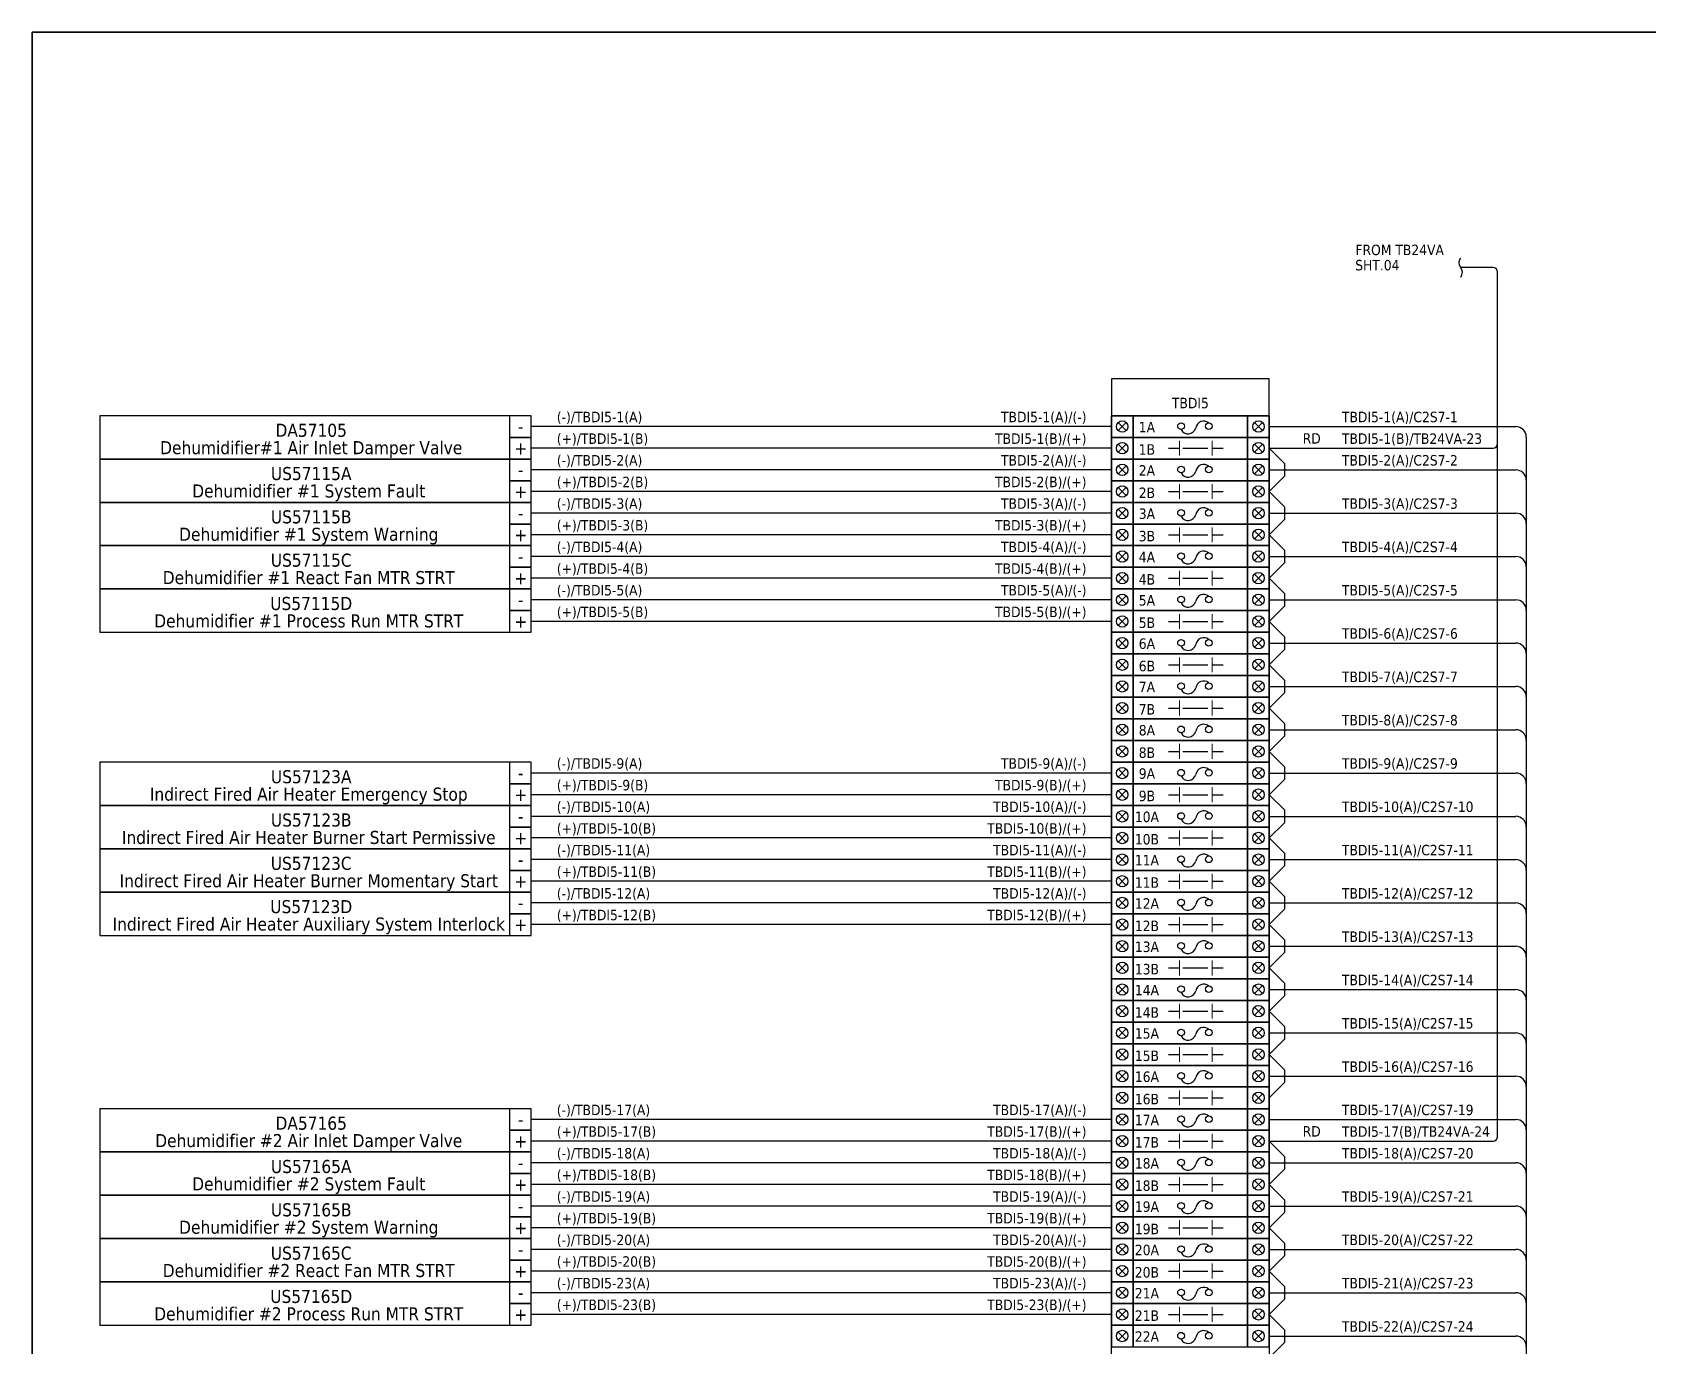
# Model space of a CAD drawing. Header units: millimetres. Extents: x 0 to 1792788, y -13 to 262234.
# Drawn here: x 1130709 to 1177845, y 122604 to 160934 of the extents above; entities that cross this region are included whole.
import ezdxf
from ezdxf.enums import TextEntityAlignment as Align

# ---------------------------------------------------------------- set-up
doc = ezdxf.new("R2010")
doc.units = ezdxf.units.MM
doc.layers.add('HELPPOINT', color=7, linetype='Continuous', lineweight=25)
doc.layers.add('power', color=7, linetype='Continuous', lineweight=25)
doc.styles.add('Tahoma', font='')
doc.styles.get('Tahoma').set_extended_font_data('Tahoma')

# ---------------------------------------------------------------- blocks, each defined once
blk = doc.blocks.new('TPA')
at = {"layer": 'HELPPOINT', "color": 4, "lineweight": 35, "ltscale": 25.4}
for p, q in [((14292753, 12749437), (14292753, 12827491)), ((14292753, 12827491), (14405128, 12827491)), ((14292753, 12749437), (14292753, 12827491)), ((14292753, 12827491), (14405128, 12827491))]:
    blk.add_line(p, q, dxfattribs=at)

msp = doc.modelspace()

# ---------------------------------------------------------------- linework, layer by layer
at = {"color": 1, "ltscale": 25.4}
for p, q in [((1173310, 154079), (1172364, 154079)), ((1173437, 128725), (1173437, 153952)), ((1162610, 149555), (1162375, 149320)), ((1162375, 149555), (1162610, 149320)), ((1166349, 149555), (1166584, 149320)), ((1166584, 149555), (1166349, 149320)), ((1166783, 148806), (1167229, 148359)), ((1166783, 148806), (1173310, 148806)), ((1162610, 148292), (1162375, 148057)), ((1162375, 148292), (1162610, 148057)), ((1166349, 148292), (1166584, 148057)), ((1166584, 148292), (1166349, 148057)), ((1167229, 148359), (1167229, 147989)), ((1166783, 147543), (1167229, 147989)), ((1166783, 147543), (1167229, 147096)), ((1167229, 147096), (1167229, 146726)), ((1162610, 147029), (1162375, 146794)), ((1162375, 147029), (1162610, 146794)), ((1166349, 147029), (1166584, 146794)), ((1166584, 147029), (1166349, 146794)), ((1166783, 146280), (1167229, 146726)), ((1166783, 146280), (1167229, 145833)), ((1162610, 145766), (1162375, 145531)), ((1162375, 145766), (1162610, 145531)), ((1166349, 145766), (1166584, 145531)), ((1166584, 145766), (1166349, 145531)), ((1167229, 145833), (1167229, 145463)), ((1166783, 145017), (1167229, 145463)), ((1166783, 145017), (1167229, 144570)), ((1162610, 144503), (1162375, 144268)), ((1162375, 144503), (1162610, 144268)), ((1166349, 144503), (1166584, 144268)), ((1166584, 144503), (1166349, 144268)), ((1167229, 144570), (1167229, 144200)), ((1166783, 143754), (1167229, 144200)), ((1166783, 143754), (1167229, 143307)), ((1167229, 143307), (1167229, 142937)), ((1162610, 143240), (1162375, 143005)), ((1162375, 143240), (1162610, 143005)), ((1166349, 143240), (1166584, 143005)), ((1166584, 143240), (1166349, 143005)), ((1166783, 142491), (1167229, 142937)), ((1166783, 142491), (1167229, 142044)), ((1162610, 141977), (1162375, 141742)), ((1162375, 141977), (1162610, 141742)), ((1166349, 141977), (1166584, 141742)), ((1166584, 141977), (1166349, 141742)), ((1167229, 142044), (1167229, 141674)), ((1166783, 141228), (1167229, 141674)), ((1166783, 141228), (1167229, 140781)), ((1162610, 140714), (1162375, 140479)), ((1162375, 140714), (1162610, 140479)), ((1166349, 140714), (1166584, 140479)), ((1166584, 140714), (1166349, 140479)), ((1167229, 140781), (1167229, 140411)), ((1166783, 139965), (1167229, 140411)), ((1166783, 139965), (1167229, 139518)), ((1162610, 139451), (1162375, 139216)), ((1162375, 139451), (1162610, 139216)), ((1166349, 139451), (1166584, 139216)), ((1166584, 139451), (1166349, 139216)), ((1166783, 138702), (1167229, 139148)), ((1167229, 139518), (1167229, 139148)), ((1166783, 138702), (1167229, 138255)), ((1162610, 138188), (1162375, 137953)), ((1162375, 138188), (1162610, 137953)), ((1166349, 138188), (1166584, 137953)), ((1166584, 138188), (1166349, 137953)), ((1167229, 138255), (1167229, 137885)), ((1166783, 137439), (1167229, 137885)), ((1166783, 137439), (1167229, 136992)), ((1162610, 136925), (1162375, 136690)), ((1162375, 136925), (1162610, 136690)), ((1166349, 136925), (1166584, 136690)), ((1166584, 136925), (1166349, 136690)), ((1167229, 136992), (1167229, 136622)), ((1166783, 136176), (1167229, 136622)), ((1166783, 136176), (1167229, 135729)), ((1162610, 135662), (1162375, 135427)), ((1162375, 135662), (1162610, 135427)), ((1166349, 135662), (1166584, 135427)), ((1166584, 135662), (1166349, 135427)), ((1166783, 134913), (1167229, 135359)), ((1167229, 135729), (1167229, 135359)), ((1166783, 134913), (1167229, 134466)), ((1162610, 134399), (1162375, 134164)), ((1162375, 134399), (1162610, 134164)), ((1166349, 134399), (1166584, 134164)), ((1166584, 134399), (1166349, 134164)), ((1167229, 134466), (1167229, 134096)), ((1166783, 133650), (1167229, 134096)), ((1166783, 133650), (1167229, 133203)), ((1162610, 133136), (1162375, 132901)), ((1162375, 133136), (1162610, 132901)), ((1166349, 133136), (1166584, 132901)), ((1166584, 133136), (1166349, 132901)), ((1167229, 133203), (1167229, 132833)), ((1166783, 132387), (1167229, 132833)), ((1166783, 132387), (1167229, 131940)), ((1162610, 131873), (1162375, 131638)), ((1162375, 131873), (1162610, 131638)), ((1166349, 131873), (1166584, 131638)), ((1166584, 131873), (1166349, 131638)), ((1166783, 131124), (1167229, 131570)), ((1167229, 131940), (1167229, 131570)), ((1166783, 131124), (1167229, 130677)), ((1162610, 130610), (1162375, 130375)), ((1162375, 130610), (1162610, 130375)), ((1166349, 130610), (1166584, 130375)), ((1166584, 130610), (1166349, 130375)), ((1167229, 130677), (1167229, 130307)), ((1166783, 129861), (1167229, 130307)), ((1162610, 129347), (1162375, 129112)), ((1162375, 129347), (1162610, 129112)), ((1166349, 129347), (1166584, 129112)), ((1166584, 129347), (1166349, 129112)), ((1166783, 128598), (1167229, 128151)), ((1166783, 128598), (1173310, 128598)), ((1162610, 128084), (1162375, 127849)), ((1162375, 128084), (1162610, 127849)), ((1166349, 128084), (1166584, 127849)), ((1166584, 128084), (1166349, 127849)), ((1166783, 127335), (1167229, 127782)), ((1167229, 128151), (1167229, 127782)), ((1166783, 127335), (1167229, 126888)), ((1162610, 126821), (1162375, 126586)), ((1162375, 126821), (1162610, 126586)), ((1166349, 126821), (1166584, 126586)), ((1166584, 126821), (1166349, 126586)), ((1167229, 126888), (1167229, 126519)), ((1166783, 126072), (1167229, 126519)), ((1166783, 126072), (1167229, 125625)), ((1162610, 125558), (1162375, 125323)), ((1162375, 125558), (1162610, 125323)), ((1166349, 125558), (1166584, 125323)), ((1166584, 125558), (1166349, 125323)), ((1167229, 125625), (1167229, 125256)), ((1166783, 124809), (1167229, 125256)), ((1166783, 124809), (1167229, 124363)), ((1162610, 124295), (1162375, 124060)), ((1162375, 124295), (1162610, 124060)), ((1166349, 124295), (1166584, 124060)), ((1166584, 124295), (1166349, 124060)), ((1166783, 123546), (1167229, 123993)), ((1167229, 124363), (1167229, 123993)), ((1166783, 123546), (1167229, 123100)), ((1162610, 123032), (1162375, 122797)), ((1162375, 123032), (1162610, 122797)), ((1166349, 123032), (1166584, 122797)), ((1166584, 123032), (1166349, 122797)), ((1167229, 123100), (1167229, 122730)), ((1166783, 122283), (1167229, 122730))]:
    msp.add_line(p, q, dxfattribs=at)
at = {"color": 4, "ltscale": 25.4}
for p, q in [((1162177, 149437), (1145260, 149437)), ((1166783, 149437), (1173971, 149437)), ((1174276, 149132), (1174276, 107008)), ((1162177, 148174), (1145260, 148174)), ((1166783, 148174), (1173971, 148174)), ((1162177, 146911), (1145260, 146911)), ((1166783, 146911), (1173971, 146911)), ((1162177, 145648), (1145260, 145648)), ((1166783, 145648), (1173971, 145648)), ((1162177, 144385), (1145260, 144385)), ((1166783, 144385), (1173971, 144385)), ((1166783, 143122), (1173971, 143122)), ((1166783, 141859), (1173971, 141859)), ((1166783, 140596), (1173971, 140596)), ((1162177, 139333), (1145260, 139333)), ((1166783, 139333), (1173971, 139333)), ((1162177, 138070), (1145260, 138070)), ((1166783, 138070), (1173971, 138070)), ((1162177, 136807), (1145260, 136807)), ((1166783, 136807), (1173971, 136807)), ((1162177, 135544), (1145260, 135544)), ((1166783, 135544), (1173971, 135544)), ((1166783, 134281), (1173971, 134281)), ((1166783, 133018), (1173971, 133018)), ((1166783, 131755), (1173971, 131755)), ((1166783, 130492), (1173971, 130492)), ((1162177, 129229), (1145260, 129229)), ((1166783, 129229), (1173971, 129229)), ((1162177, 127966), (1145260, 127966)), ((1166783, 127966), (1173971, 127966)), ((1162177, 126704), (1145260, 126704)), ((1166783, 126704), (1173971, 126704)), ((1162177, 125441), (1145260, 125441)), ((1166783, 125441), (1173971, 125441)), ((1162177, 124178), (1145260, 124178)), ((1166783, 124178), (1173971, 124178)), ((1166783, 122915), (1173971, 122915))]:
    msp.add_line(p, q, dxfattribs=at)
at = {"color": 7, "lineweight": 9, "ltscale": 25.4}
for p, q in [((1164162, 148589), (1164162, 149022)), ((1165116, 148589), (1165116, 149022)), ((1164162, 147326), (1164162, 147759)), ((1165116, 147326), (1165116, 147759)), ((1164162, 146063), (1164162, 146496)), ((1165116, 146063), (1165116, 146496)), ((1164162, 144800), (1164162, 145233)), ((1165116, 144800), (1165116, 145233)), ((1164162, 143537), (1164162, 143970)), ((1165116, 143537), (1165116, 143970)), ((1164162, 142274), (1164162, 142707)), ((1165116, 142274), (1165116, 142707)), ((1164162, 141011), (1164162, 141444)), ((1165116, 141011), (1165116, 141444)), ((1164162, 139748), (1164162, 140181)), ((1165116, 139748), (1165116, 140181)), ((1164162, 138485), (1164162, 138919)), ((1165116, 138485), (1165116, 138919)), ((1164162, 137222), (1164162, 137656)), ((1165116, 137222), (1165116, 137656)), ((1164162, 135959), (1164162, 136393)), ((1165116, 135959), (1165116, 136393)), ((1164162, 134696), (1164162, 135130)), ((1165116, 134696), (1165116, 135130)), ((1164162, 133433), (1164162, 133867)), ((1165116, 133433), (1165116, 133867)), ((1164162, 132170), (1164162, 132604)), ((1165116, 132170), (1165116, 132604)), ((1164162, 130907), (1164162, 131341)), ((1165116, 130907), (1165116, 131341)), ((1164162, 129644), (1164162, 130078)), ((1165116, 129644), (1165116, 130078)), ((1164162, 128381), (1164162, 128815)), ((1165116, 128381), (1165116, 128815)), ((1164162, 127118), (1164162, 127552)), ((1165116, 127118), (1165116, 127552)), ((1164162, 125855), (1164162, 126289)), ((1165116, 125855), (1165116, 126289)), ((1164162, 124592), (1164162, 125026)), ((1165116, 124592), (1165116, 125026)), ((1164162, 123329), (1164162, 123763)), ((1165116, 123329), (1165116, 123763))]:
    msp.add_line(p, q, dxfattribs=at)
at = {"color": 7, "ltscale": 25.4}
for p, q in [((1162177, 148806), (1145260, 148806)), ((1162610, 148923), (1162375, 148688)), ((1162375, 148923), (1162610, 148688)), ((1163844, 148806), (1164162, 148806)), ((1164262, 148806), (1164988, 148806)), ((1165116, 148806), (1165434, 148806)), ((1166349, 148923), (1166584, 148688)), ((1166584, 148923), (1166349, 148688)), ((1162177, 147543), (1145260, 147543)), ((1162610, 147660), (1162375, 147425)), ((1162375, 147660), (1162610, 147425)), ((1163844, 147543), (1164162, 147543)), ((1164262, 147543), (1164988, 147543)), ((1165116, 147543), (1165434, 147543)), ((1166349, 147660), (1166584, 147425)), ((1166584, 147660), (1166349, 147425)), ((1162177, 146280), (1145260, 146280)), ((1162610, 146397), (1162375, 146162)), ((1162375, 146397), (1162610, 146162)), ((1163844, 146280), (1164162, 146280)), ((1164262, 146280), (1164988, 146280)), ((1165116, 146280), (1165434, 146280)), ((1166349, 146397), (1166584, 146162)), ((1166584, 146397), (1166349, 146162)), ((1162177, 145017), (1145260, 145017)), ((1162610, 145134), (1162375, 144899)), ((1162375, 145134), (1162610, 144899)), ((1163844, 145017), (1164162, 145017)), ((1164262, 145017), (1164988, 145017)), ((1165116, 145017), (1165434, 145017)), ((1166349, 145134), (1166584, 144899)), ((1166584, 145134), (1166349, 144899)), ((1162610, 143871), (1162375, 143636)), ((1162375, 143871), (1162610, 143636)), ((1166349, 143871), (1166584, 143636)), ((1166584, 143871), (1166349, 143636)), ((1162177, 143754), (1145260, 143754)), ((1163844, 143754), (1164162, 143754)), ((1164262, 143754), (1164988, 143754)), ((1165116, 143754), (1165434, 143754)), ((1162610, 142608), (1162375, 142373)), ((1162375, 142608), (1162610, 142373)), ((1163844, 142491), (1164162, 142491)), ((1164262, 142491), (1164988, 142491)), ((1165116, 142491), (1165434, 142491)), ((1166349, 142608), (1166584, 142373)), ((1166584, 142608), (1166349, 142373)), ((1162610, 141345), (1162375, 141110)), ((1162375, 141345), (1162610, 141110)), ((1163844, 141228), (1164162, 141228)), ((1164262, 141228), (1164988, 141228)), ((1165116, 141228), (1165434, 141228)), ((1166349, 141345), (1166584, 141110)), ((1166584, 141345), (1166349, 141110)), ((1162610, 140082), (1162375, 139847)), ((1162375, 140082), (1162610, 139847)), ((1166349, 140082), (1166584, 139847)), ((1166584, 140082), (1166349, 139847)), ((1163844, 139965), (1164162, 139965)), ((1164262, 139965), (1164988, 139965)), ((1165116, 139965), (1165434, 139965)), ((1162177, 138702), (1145260, 138702)), ((1162610, 138819), (1162375, 138584)), ((1162375, 138819), (1162610, 138584)), ((1163844, 138702), (1164162, 138702)), ((1164262, 138702), (1164988, 138702)), ((1165116, 138702), (1165434, 138702)), ((1166349, 138819), (1166584, 138584)), ((1166584, 138819), (1166349, 138584)), ((1162177, 137439), (1145260, 137439)), ((1162610, 137556), (1162375, 137321)), ((1162375, 137556), (1162610, 137321)), ((1163844, 137439), (1164162, 137439)), ((1164262, 137439), (1164988, 137439)), ((1165116, 137439), (1165434, 137439)), ((1166349, 137556), (1166584, 137321)), ((1166584, 137556), (1166349, 137321)), ((1162610, 136293), (1162375, 136058)), ((1162375, 136293), (1162610, 136058)), ((1166349, 136293), (1166584, 136058)), ((1166584, 136293), (1166349, 136058)), ((1162177, 136176), (1145260, 136176)), ((1163844, 136176), (1164162, 136176)), ((1164262, 136176), (1164988, 136176)), ((1165116, 136176), (1165434, 136176)), ((1162177, 134913), (1145260, 134913)), ((1162610, 135030), (1162375, 134795)), ((1162375, 135030), (1162610, 134795)), ((1163844, 134913), (1164162, 134913)), ((1164262, 134913), (1164988, 134913)), ((1165116, 134913), (1165434, 134913)), ((1166349, 135030), (1166584, 134795)), ((1166584, 135030), (1166349, 134795)), ((1162610, 133767), (1162375, 133532)), ((1162375, 133767), (1162610, 133532)), ((1163844, 133650), (1164162, 133650)), ((1164262, 133650), (1164988, 133650)), ((1165116, 133650), (1165434, 133650)), ((1166349, 133767), (1166584, 133532)), ((1166584, 133767), (1166349, 133532)), ((1162610, 132504), (1162375, 132269)), ((1162375, 132504), (1162610, 132269)), ((1166349, 132504), (1166584, 132269)), ((1166584, 132504), (1166349, 132269)), ((1163844, 132387), (1164162, 132387)), ((1164262, 132387), (1164988, 132387)), ((1165116, 132387), (1165434, 132387)), ((1162610, 131241), (1162375, 131006)), ((1162375, 131241), (1162610, 131006)), ((1163844, 131124), (1164162, 131124)), ((1164262, 131124), (1164988, 131124)), ((1165116, 131124), (1165434, 131124)), ((1166349, 131241), (1166584, 131006)), ((1166584, 131241), (1166349, 131006)), ((1162610, 129978), (1162375, 129743)), ((1162375, 129978), (1162610, 129743)), ((1163844, 129861), (1164162, 129861)), ((1164262, 129861), (1164988, 129861)), ((1165116, 129861), (1165434, 129861)), ((1166349, 129978), (1166584, 129743)), ((1166584, 129978), (1166349, 129743)), ((1162610, 128715), (1162375, 128480)), ((1162375, 128715), (1162610, 128480)), ((1166349, 128715), (1166584, 128480)), ((1166584, 128715), (1166349, 128480)), ((1162177, 128598), (1145260, 128598)), ((1163844, 128598), (1164162, 128598)), ((1164262, 128598), (1164988, 128598)), ((1165116, 128598), (1165434, 128598)), ((1162177, 127335), (1145260, 127335)), ((1162610, 127452), (1162375, 127218)), ((1162375, 127452), (1162610, 127218)), ((1163844, 127335), (1164162, 127335)), ((1164262, 127335), (1164988, 127335)), ((1165116, 127335), (1165434, 127335)), ((1166349, 127452), (1166584, 127218)), ((1166584, 127452), (1166349, 127218)), ((1162177, 126072), (1145260, 126072)), ((1162610, 126190), (1162375, 125955)), ((1162375, 126190), (1162610, 125955)), ((1163844, 126072), (1164162, 126072)), ((1164262, 126072), (1164988, 126072)), ((1165116, 126072), (1165434, 126072)), ((1166349, 126190), (1166584, 125955)), ((1166584, 126190), (1166349, 125955)), ((1162610, 124927), (1162375, 124692)), ((1162375, 124927), (1162610, 124692)), ((1166349, 124927), (1166584, 124692)), ((1166584, 124927), (1166349, 124692)), ((1162177, 124809), (1145260, 124809)), ((1163844, 124809), (1164162, 124809)), ((1164262, 124809), (1164988, 124809)), ((1165116, 124809), (1165434, 124809)), ((1162177, 123546), (1145260, 123546)), ((1162610, 123664), (1162375, 123429)), ((1162375, 123664), (1162610, 123429)), ((1163844, 123546), (1164162, 123546)), ((1164262, 123546), (1164988, 123546)), ((1165116, 123546), (1165434, 123546)), ((1166349, 123664), (1166584, 123429)), ((1166584, 123664), (1166349, 123429))]:
    msp.add_line(p, q, dxfattribs=at)
at = {"color": 1, "ltscale": 25.4}
msp.add_lwpolyline([(1172364, 153797, 0.351), (1172364, 154079, -0.351), (1172364, 154360, 2.081666)], format="xyb", dxfattribs=at)
at = {"color": 4, "ltscale": 25.4}
msp.add_lwpolyline([(1162177, 149753), (1166783, 149753), (1166783, 150832), (1162177, 150832)], close=True, dxfattribs=at)
at = {"color": 2, "ltscale": 25.4}
for points in [[(1132679, 148490), (1145260, 148490), (1145260, 149753), (1132679, 149753)], [(1132679, 147227), (1145260, 147227), (1145260, 148490), (1132679, 148490)], [(1132679, 145964), (1145260, 145964), (1145260, 147227), (1132679, 147227)], [(1132679, 144701), (1145260, 144701), (1145260, 145964), (1132679, 145964)], [(1132679, 143438), (1145260, 143438), (1145260, 144701), (1132679, 144701)], [(1132679, 138386), (1145260, 138386), (1145260, 139649), (1132679, 139649)], [(1132679, 137123), (1145260, 137123), (1145260, 138386), (1132679, 138386)], [(1132679, 135860), (1145260, 135860), (1145260, 137123), (1132679, 137123)], [(1132679, 134597), (1145260, 134597), (1145260, 135860), (1132679, 135860)], [(1132679, 128282), (1145260, 128282), (1145260, 129545), (1132679, 129545)], [(1132679, 127019), (1145260, 127019), (1145260, 128282), (1132679, 128282)], [(1132679, 125756), (1145260, 125756), (1145260, 127019), (1132679, 127019)], [(1132679, 124493), (1145260, 124493), (1145260, 125756), (1132679, 125756)], [(1132679, 123230), (1145260, 123230), (1145260, 124493), (1132679, 124493)]]:
    msp.add_lwpolyline(points, close=True, dxfattribs=at)
at = {"color": 7, "ltscale": 25.4}
for points in [[(1144628, 149121), (1145260, 149121), (1145260, 149753), (1144628, 149753)], [(1144628, 148490), (1145260, 148490), (1145260, 149121), (1144628, 149121)], [(1162177, 148490), (1162808, 148490), (1162808, 149121), (1162177, 149121)], [(1162808, 148490), (1166151, 148490), (1166151, 149121), (1162808, 149121)], [(1166151, 148490), (1166783, 148490), (1166783, 149121), (1166151, 149121)], [(1144628, 147858), (1145260, 147858), (1145260, 148490), (1144628, 148490)], [(1144628, 147227), (1145260, 147227), (1145260, 147858), (1144628, 147858)], [(1162177, 147227), (1162808, 147227), (1162808, 147858), (1162177, 147858)], [(1162808, 147227), (1166151, 147227), (1166151, 147858), (1162808, 147858)], [(1166151, 147227), (1166783, 147227), (1166783, 147858), (1166151, 147858)], [(1144628, 146595), (1145260, 146595), (1145260, 147227), (1144628, 147227)], [(1144628, 145964), (1145260, 145964), (1145260, 146595), (1144628, 146595)], [(1162177, 145964), (1162808, 145964), (1162808, 146595), (1162177, 146595)], [(1162808, 145964), (1166151, 145964), (1166151, 146595), (1162808, 146595)], [(1166151, 145964), (1166783, 145964), (1166783, 146595), (1166151, 146595)], [(1144628, 145332), (1145260, 145332), (1145260, 145964), (1144628, 145964)], [(1144628, 144701), (1145260, 144701), (1145260, 145332), (1144628, 145332)], [(1162177, 144701), (1162808, 144701), (1162808, 145332), (1162177, 145332)], [(1162808, 144701), (1166151, 144701), (1166151, 145332), (1162808, 145332)], [(1166151, 144701), (1166783, 144701), (1166783, 145332), (1166151, 145332)], [(1144628, 144069), (1145260, 144069), (1145260, 144701), (1144628, 144701)], [(1144628, 143438), (1145260, 143438), (1145260, 144069), (1144628, 144069)], [(1162177, 143438), (1162808, 143438), (1162808, 144069), (1162177, 144069)], [(1162808, 143438), (1166151, 143438), (1166151, 144069), (1162808, 144069)], [(1166151, 143438), (1166783, 143438), (1166783, 144069), (1166151, 144069)], [(1162177, 142175), (1162808, 142175), (1162808, 142806), (1162177, 142806)], [(1162808, 142175), (1166151, 142175), (1166151, 142806), (1162808, 142806)], [(1166151, 142175), (1166783, 142175), (1166783, 142806), (1166151, 142806)], [(1162177, 140912), (1162808, 140912), (1162808, 141543), (1162177, 141543)], [(1162808, 140912), (1166151, 140912), (1166151, 141543), (1162808, 141543)], [(1166151, 140912), (1166783, 140912), (1166783, 141543), (1166151, 141543)], [(1162177, 139649), (1162808, 139649), (1162808, 140281), (1162177, 140281)], [(1162808, 139649), (1166151, 139649), (1166151, 140281), (1162808, 140281)], [(1166151, 139649), (1166783, 139649), (1166783, 140281), (1166151, 140281)], [(1144628, 139018), (1145260, 139018), (1145260, 139649), (1144628, 139649)], [(1144628, 138386), (1145260, 138386), (1145260, 139018), (1144628, 139018)], [(1162177, 138386), (1162808, 138386), (1162808, 139018), (1162177, 139018)], [(1162808, 138386), (1166151, 138386), (1166151, 139018), (1162808, 139018)], [(1166151, 138386), (1166783, 138386), (1166783, 139018), (1166151, 139018)], [(1144628, 137755), (1145260, 137755), (1145260, 138386), (1144628, 138386)], [(1144628, 137123), (1145260, 137123), (1145260, 137755), (1144628, 137755)], [(1162177, 137123), (1162808, 137123), (1162808, 137755), (1162177, 137755)], [(1162808, 137123), (1166151, 137123), (1166151, 137755), (1162808, 137755)], [(1166151, 137123), (1166783, 137123), (1166783, 137755), (1166151, 137755)], [(1144628, 136492), (1145260, 136492), (1145260, 137123), (1144628, 137123)], [(1144628, 135860), (1145260, 135860), (1145260, 136492), (1144628, 136492)], [(1162177, 135860), (1162808, 135860), (1162808, 136492), (1162177, 136492)], [(1162808, 135860), (1166151, 135860), (1166151, 136492), (1162808, 136492)], [(1166151, 135860), (1166783, 135860), (1166783, 136492), (1166151, 136492)], [(1144628, 135229), (1145260, 135229), (1145260, 135860), (1144628, 135860)], [(1144628, 134597), (1145260, 134597), (1145260, 135229), (1144628, 135229)], [(1162177, 134597), (1162808, 134597), (1162808, 135229), (1162177, 135229)], [(1162808, 134597), (1166151, 134597), (1166151, 135229), (1162808, 135229)], [(1166151, 134597), (1166783, 134597), (1166783, 135229), (1166151, 135229)], [(1162177, 133334), (1162808, 133334), (1162808, 133966), (1162177, 133966)], [(1162808, 133334), (1166151, 133334), (1166151, 133966), (1162808, 133966)], [(1166151, 133334), (1166783, 133334), (1166783, 133966), (1166151, 133966)], [(1162177, 132071), (1162808, 132071), (1162808, 132703), (1162177, 132703)], [(1162808, 132071), (1166151, 132071), (1166151, 132703), (1162808, 132703)], [(1166151, 132071), (1166783, 132071), (1166783, 132703), (1166151, 132703)], [(1162177, 130808), (1162808, 130808), (1162808, 131440), (1162177, 131440)], [(1162808, 130808), (1166151, 130808), (1166151, 131440), (1162808, 131440)], [(1166151, 130808), (1166783, 130808), (1166783, 131440), (1166151, 131440)], [(1162177, 129545), (1162808, 129545), (1162808, 130177), (1162177, 130177)], [(1162808, 129545), (1166151, 129545), (1166151, 130177), (1162808, 130177)], [(1166151, 129545), (1166783, 129545), (1166783, 130177), (1166151, 130177)], [(1144628, 128914), (1145260, 128914), (1145260, 129545), (1144628, 129545)], [(1144628, 128282), (1145260, 128282), (1145260, 128914), (1144628, 128914)], [(1162177, 128282), (1162808, 128282), (1162808, 128914), (1162177, 128914)], [(1162808, 128282), (1166151, 128282), (1166151, 128914), (1162808, 128914)], [(1166151, 128282), (1166783, 128282), (1166783, 128914), (1166151, 128914)], [(1144628, 127651), (1145260, 127651), (1145260, 128282), (1144628, 128282)], [(1144628, 127019), (1145260, 127019), (1145260, 127651), (1144628, 127651)], [(1162177, 127019), (1162808, 127019), (1162808, 127651), (1162177, 127651)], [(1162808, 127019), (1166151, 127019), (1166151, 127651), (1162808, 127651)], [(1166151, 127019), (1166783, 127019), (1166783, 127651), (1166151, 127651)], [(1144628, 126388), (1145260, 126388), (1145260, 127019), (1144628, 127019)], [(1144628, 125756), (1145260, 125756), (1145260, 126388), (1144628, 126388)], [(1162177, 125756), (1162808, 125756), (1162808, 126388), (1162177, 126388)], [(1162808, 125756), (1166151, 125756), (1166151, 126388), (1162808, 126388)], [(1166151, 125756), (1166783, 125756), (1166783, 126388), (1166151, 126388)], [(1144628, 125125), (1145260, 125125), (1145260, 125756), (1144628, 125756)], [(1144628, 124493), (1145260, 124493), (1145260, 125125), (1144628, 125125)], [(1162177, 124493), (1162808, 124493), (1162808, 125125), (1162177, 125125)], [(1162808, 124493), (1166151, 124493), (1166151, 125125), (1162808, 125125)], [(1166151, 124493), (1166783, 124493), (1166783, 125125), (1166151, 125125)], [(1144628, 123862), (1145260, 123862), (1145260, 124493), (1144628, 124493)], [(1144628, 123230), (1145260, 123230), (1145260, 123862), (1144628, 123862)], [(1162177, 123230), (1162808, 123230), (1162808, 123862), (1162177, 123862)], [(1162808, 123230), (1166151, 123230), (1166151, 123862), (1162808, 123862)], [(1166151, 123230), (1166783, 123230), (1166783, 123862), (1166151, 123862)]]:
    msp.add_lwpolyline(points, close=True, dxfattribs=at)
at = {"color": 1, "ltscale": 25.4}
for points in [[(1162177, 149121), (1162808, 149121), (1162808, 149753), (1162177, 149753)], [(1162808, 149121), (1166151, 149121), (1166151, 149753), (1162808, 149753)], [(1166151, 149121), (1166783, 149121), (1166783, 149753), (1166151, 149753)], [(1162177, 147858), (1162808, 147858), (1162808, 148490), (1162177, 148490)], [(1162808, 147858), (1166151, 147858), (1166151, 148490), (1162808, 148490)], [(1166151, 147858), (1166783, 147858), (1166783, 148490), (1166151, 148490)], [(1162177, 146595), (1162808, 146595), (1162808, 147227), (1162177, 147227)], [(1162808, 146595), (1166151, 146595), (1166151, 147227), (1162808, 147227)], [(1166151, 146595), (1166783, 146595), (1166783, 147227), (1166151, 147227)], [(1162177, 145332), (1162808, 145332), (1162808, 145964), (1162177, 145964)], [(1162808, 145332), (1166151, 145332), (1166151, 145964), (1162808, 145964)], [(1166151, 145332), (1166783, 145332), (1166783, 145964), (1166151, 145964)], [(1162177, 144069), (1162808, 144069), (1162808, 144701), (1162177, 144701)], [(1162808, 144069), (1166151, 144069), (1166151, 144701), (1162808, 144701)], [(1166151, 144069), (1166783, 144069), (1166783, 144701), (1166151, 144701)], [(1162177, 142806), (1162808, 142806), (1162808, 143438), (1162177, 143438)], [(1162808, 142806), (1166151, 142806), (1166151, 143438), (1162808, 143438)], [(1166151, 142806), (1166783, 142806), (1166783, 143438), (1166151, 143438)], [(1162177, 141543), (1162808, 141543), (1162808, 142175), (1162177, 142175)], [(1162808, 141543), (1166151, 141543), (1166151, 142175), (1162808, 142175)], [(1166151, 141543), (1166783, 141543), (1166783, 142175), (1166151, 142175)], [(1162177, 140281), (1162808, 140281), (1162808, 140912), (1162177, 140912)], [(1162808, 140281), (1166151, 140281), (1166151, 140912), (1162808, 140912)], [(1166151, 140281), (1166783, 140281), (1166783, 140912), (1166151, 140912)], [(1162177, 139018), (1162808, 139018), (1162808, 139649), (1162177, 139649)], [(1162808, 139018), (1166151, 139018), (1166151, 139649), (1162808, 139649)], [(1166151, 139018), (1166783, 139018), (1166783, 139649), (1166151, 139649)], [(1162177, 137755), (1162808, 137755), (1162808, 138386), (1162177, 138386)], [(1162808, 137755), (1166151, 137755), (1166151, 138386), (1162808, 138386)], [(1166151, 137755), (1166783, 137755), (1166783, 138386), (1166151, 138386)], [(1162177, 136492), (1162808, 136492), (1162808, 137123), (1162177, 137123)], [(1162808, 136492), (1166151, 136492), (1166151, 137123), (1162808, 137123)], [(1166151, 136492), (1166783, 136492), (1166783, 137123), (1166151, 137123)], [(1162177, 135229), (1162808, 135229), (1162808, 135860), (1162177, 135860)], [(1162808, 135229), (1166151, 135229), (1166151, 135860), (1162808, 135860)], [(1166151, 135229), (1166783, 135229), (1166783, 135860), (1166151, 135860)], [(1162177, 133966), (1162808, 133966), (1162808, 134597), (1162177, 134597)], [(1162808, 133966), (1166151, 133966), (1166151, 134597), (1162808, 134597)], [(1166151, 133966), (1166783, 133966), (1166783, 134597), (1166151, 134597)], [(1162177, 132703), (1162808, 132703), (1162808, 133334), (1162177, 133334)], [(1162808, 132703), (1166151, 132703), (1166151, 133334), (1162808, 133334)], [(1166151, 132703), (1166783, 132703), (1166783, 133334), (1166151, 133334)], [(1162177, 131440), (1162808, 131440), (1162808, 132071), (1162177, 132071)], [(1162808, 131440), (1166151, 131440), (1166151, 132071), (1162808, 132071)], [(1166151, 131440), (1166783, 131440), (1166783, 132071), (1166151, 132071)], [(1162177, 130177), (1162808, 130177), (1162808, 130808), (1162177, 130808)], [(1162808, 130177), (1166151, 130177), (1166151, 130808), (1162808, 130808)], [(1166151, 130177), (1166783, 130177), (1166783, 130808), (1166151, 130808)], [(1162177, 128914), (1162808, 128914), (1162808, 129545), (1162177, 129545)], [(1162808, 128914), (1166151, 128914), (1166151, 129545), (1162808, 129545)], [(1166151, 128914), (1166783, 128914), (1166783, 129545), (1166151, 129545)], [(1162177, 127651), (1162808, 127651), (1162808, 128282), (1162177, 128282)], [(1162808, 127651), (1166151, 127651), (1166151, 128282), (1162808, 128282)], [(1166151, 127651), (1166783, 127651), (1166783, 128282), (1166151, 128282)], [(1162177, 126388), (1162808, 126388), (1162808, 127019), (1162177, 127019)], [(1162808, 126388), (1166151, 126388), (1166151, 127019), (1162808, 127019)], [(1166151, 126388), (1166783, 126388), (1166783, 127019), (1166151, 127019)], [(1162177, 125125), (1162808, 125125), (1162808, 125756), (1162177, 125756)], [(1162808, 125125), (1166151, 125125), (1166151, 125756), (1162808, 125756)], [(1166151, 125125), (1166783, 125125), (1166783, 125756), (1166151, 125756)], [(1162177, 123862), (1162808, 123862), (1162808, 124493), (1162177, 124493)], [(1162808, 123862), (1166151, 123862), (1166151, 124493), (1162808, 124493)], [(1166151, 123862), (1166783, 123862), (1166783, 124493), (1166151, 124493)], [(1162177, 122599), (1162808, 122599), (1162808, 123230), (1162177, 123230)], [(1162808, 122599), (1166151, 122599), (1166151, 123230), (1162808, 123230)], [(1166151, 122599), (1166783, 122599), (1166783, 123230), (1166151, 123230)]]:
    msp.add_lwpolyline(points, close=True, dxfattribs=at)
at = {"color": 7, "lineweight": 30, "ltscale": 25.4}
for points in [[(1162177, 149753), (1166783, 149753), (1166783, 148490), (1162177, 148490), (1162177, 149753)], [(1162177, 148490), (1166783, 148490), (1166783, 147227), (1162177, 147227), (1162177, 148490)], [(1162177, 147227), (1166783, 147227), (1166783, 145964), (1162177, 145964), (1162177, 147227)], [(1162177, 145964), (1166783, 145964), (1166783, 144701), (1162177, 144701), (1162177, 145964)], [(1162177, 144701), (1166783, 144701), (1166783, 143438), (1162177, 143438), (1162177, 144701)], [(1162177, 143438), (1166783, 143438), (1166783, 142175), (1162177, 142175), (1162177, 143438)], [(1162177, 142175), (1166783, 142175), (1166783, 140912), (1162177, 140912), (1162177, 142175)], [(1162177, 140912), (1166783, 140912), (1166783, 139649), (1162177, 139649), (1162177, 140912)], [(1162177, 139649), (1166783, 139649), (1166783, 138386), (1162177, 138386), (1162177, 139649)], [(1162177, 138386), (1166783, 138386), (1166783, 137123), (1162177, 137123), (1162177, 138386)], [(1162177, 137123), (1166783, 137123), (1166783, 135860), (1162177, 135860), (1162177, 137123)], [(1162177, 135860), (1166783, 135860), (1166783, 134597), (1162177, 134597), (1162177, 135860)], [(1162177, 134597), (1166783, 134597), (1166783, 133334), (1162177, 133334), (1162177, 134597)], [(1162177, 133334), (1166783, 133334), (1166783, 132071), (1162177, 132071), (1162177, 133334)], [(1162177, 132071), (1166783, 132071), (1166783, 130808), (1162177, 130808), (1162177, 132071)], [(1162177, 130808), (1166783, 130808), (1166783, 129545), (1162177, 129545), (1162177, 130808)], [(1162177, 129545), (1166783, 129545), (1166783, 128282), (1162177, 128282), (1162177, 129545)], [(1162177, 128282), (1166783, 128282), (1166783, 127019), (1162177, 127019), (1162177, 128282)], [(1162177, 127019), (1166783, 127019), (1166783, 125756), (1162177, 125756), (1162177, 127019)], [(1162177, 125756), (1166783, 125756), (1166783, 124493), (1162177, 124493), (1162177, 125756)], [(1162177, 124493), (1166783, 124493), (1166783, 123230), (1162177, 123230), (1162177, 124493)], [(1162177, 123230), (1166783, 123230), (1166783, 121967), (1162177, 121967), (1162177, 123230)]]:
    msp.add_lwpolyline(points, dxfattribs=at)
at = {"color": 1, "ltscale": 25.4}
for centre in [(1162493, 149437), (1166467, 149437), (1162493, 148174), (1166467, 148174), (1162493, 146911), (1166467, 146911), (1162493, 145648), (1166467, 145648), (1162493, 144385), (1166467, 144385), (1162493, 143122), (1166467, 143122), (1162493, 141859), (1166467, 141859), (1162493, 140596), (1166467, 140596), (1162493, 139333), (1166467, 139333), (1162493, 138070), (1166467, 138070), (1162493, 136807), (1166467, 136807), (1162493, 135544), (1166467, 135544), (1162493, 134281), (1166467, 134281), (1162493, 133018), (1166467, 133018), (1162493, 131755), (1166467, 131755), (1162493, 130492), (1166467, 130492), (1162493, 129229), (1166467, 129229), (1162493, 127966), (1166467, 127966), (1162493, 126704), (1166467, 126704), (1162493, 125441), (1166467, 125441), (1162493, 124178), (1166467, 124178), (1162493, 122915), (1166467, 122915)]:
    msp.add_circle(centre, 166, dxfattribs=at)
at = {"color": 7, "ltscale": 25.4}
for centre in [(1162493, 148806), (1166467, 148806), (1162493, 147543), (1166467, 147543), (1162493, 146280), (1166467, 146280), (1162493, 145017), (1166467, 145017), (1162493, 143754), (1166467, 143754), (1162493, 142491), (1166467, 142491), (1162493, 141228), (1166467, 141228), (1162493, 139965), (1166467, 139965), (1162493, 138702), (1166467, 138702), (1162493, 137439), (1166467, 137439), (1162493, 136176), (1166467, 136176), (1162493, 134913), (1166467, 134913), (1162493, 133650), (1166467, 133650), (1162493, 132387), (1166467, 132387), (1162493, 131124), (1166467, 131124), (1162493, 129861), (1166467, 129861), (1162493, 128598), (1166467, 128598), (1162493, 127335), (1166467, 127335), (1162493, 126072), (1166467, 126072), (1162493, 124809), (1166467, 124809), (1162493, 123546), (1166467, 123546)]:
    msp.add_circle(centre, 166, dxfattribs=at)
at = {"color": 1, "ltscale": 25.4}
for centre, start, end in [((1173310, 153952), 0, 90), ((1173310, 148933), 270, 0), ((1173310, 128725), 270, 0)]:
    msp.add_arc(centre, 127, start, end, dxfattribs=at)
at = {"color": 4, "ltscale": 25.4}
for centre in [(1173971, 149132), (1173971, 147869), (1173971, 146606), (1173971, 145343), (1173971, 144080), (1173971, 142817), (1173971, 141554), (1173971, 140291), (1173971, 139028), (1173971, 137766), (1173971, 136503), (1173971, 135240), (1173971, 133977), (1173971, 132714), (1173971, 131451), (1173971, 130188), (1173971, 128925), (1173971, 127662), (1173971, 126399), (1173971, 125136), (1173971, 123873), (1173971, 122610)]:
    msp.add_arc(centre, 305, 0, 90, dxfattribs=at)
at = {"layer": 'power', "color": 1, "ltscale": 25.4}
for centre in [(1164208, 149447), (1165017, 149447), (1164208, 148184), (1165017, 148184), (1164208, 146921), (1165017, 146921), (1164208, 145658), (1165017, 145658), (1164208, 144395), (1165017, 144395), (1164208, 143132), (1165017, 143132), (1164208, 141869), (1165017, 141869), (1164208, 140606), (1165017, 140606), (1164208, 139343), (1165017, 139343), (1164208, 138080), (1165017, 138080), (1164208, 136817), (1165017, 136817), (1164208, 135554), (1165017, 135554), (1164208, 134291), (1165017, 134291), (1164208, 133028), (1165017, 133028), (1164208, 131765), (1165017, 131765), (1164208, 130502), (1165017, 130502), (1164208, 129239), (1165017, 129239), (1164208, 127976), (1165017, 127976), (1164208, 126713), (1165017, 126713), (1164208, 125450), (1165017, 125450), (1164208, 124187), (1165017, 124187), (1164208, 122924), (1165017, 122924)]:
    msp.add_circle(centre, 96.7, dxfattribs=at)
for centre, radius, start, end in [((1164870, 149361), 235, 51.1309, 171.3254), ((1164414, 149452), 230, 206.1634, 346.0383), ((1164414, 148189), 230, 206.1634, 346.0383), ((1164870, 148098), 235, 51.1309, 171.3254), ((1164870, 146835), 235, 51.1309, 171.3254), ((1164414, 146926), 230, 206.1634, 346.0383), ((1164870, 145572), 235, 51.1309, 171.3254), ((1164414, 145663), 230, 206.1634, 346.0383), ((1164414, 144400), 230, 206.1634, 346.0383), ((1164870, 144309), 235, 51.1309, 171.3254), ((1164414, 143137), 230, 206.1634, 346.0383), ((1164870, 143046), 235, 51.1309, 171.3254), ((1164870, 141783), 235, 51.1309, 171.3254), ((1164414, 141874), 230, 206.1634, 346.0383), ((1164414, 140611), 230, 206.1634, 346.0383), ((1164870, 140520), 235, 51.1309, 171.3254), ((1164414, 139348), 230, 206.1634, 346.0383), ((1164870, 139257), 235, 51.1309, 171.3254), ((1164870, 137994), 235, 51.1309, 171.3254), ((1164414, 138085), 230, 206.1634, 346.0383), ((1164414, 136822), 230, 206.1634, 346.0383), ((1164870, 136731), 235, 51.1309, 171.3254), ((1164414, 135559), 230, 206.1634, 346.0383), ((1164870, 135468), 235, 51.1309, 171.3254), ((1164870, 134205), 235, 51.1309, 171.3254), ((1164414, 134296), 230, 206.1634, 346.0383), ((1164414, 133033), 230, 206.1634, 346.0383), ((1164870, 132942), 235, 51.1309, 171.3254), ((1164414, 131770), 230, 206.1634, 346.0383), ((1164870, 131679), 235, 51.1309, 171.3254), ((1164870, 130416), 235, 51.1309, 171.3254), ((1164414, 130507), 230, 206.1634, 346.0383), ((1164414, 129244), 230, 206.1634, 346.0383), ((1164870, 129153), 235, 51.1309, 171.3254), ((1164414, 127981), 230, 206.1634, 346.0383), ((1164870, 127890), 235, 51.1309, 171.3254), ((1164870, 126627), 235, 51.1309, 171.3254), ((1164414, 126718), 230, 206.1634, 346.0383), ((1164414, 125455), 230, 206.1634, 346.0383), ((1164870, 125364), 235, 51.1309, 171.3254), ((1164414, 124192), 230, 206.1634, 346.0383), ((1164870, 124101), 235, 51.1309, 171.3254), ((1164870, 122838), 235, 51.1309, 171.3254), ((1164414, 122929), 230, 206.1634, 346.0383)]:
    msp.add_arc(centre, radius, start, end, dxfattribs=at)

# ---------------------------------------------------------------- block references
at = {"xscale": 0.8800000000046566, "yscale": 0.8800000000046566, "zscale": 0.8800000000046566}
msp.add_blockref('TPA', (-11446913, -11127258), dxfattribs=at)

# ---------------------------------------------------------------- texts
at = {"color": 1, "style": 'Tahoma'}
for s, p in [('FROM TB24VA', (1169294, 154436)), ('SHT.04', (1169288, 153992)), ('RD', (1167755, 148939)), ('TBDI5-1(B)/TB24VA-23', (1168900, 148932)), ('RD', (1167755, 128731)), ('TBDI5-17(B)/TB24VA-24', (1168900, 128725))]:
    msp.add_text(s, height=304.8, dxfattribs=at).set_placement(p)
at = {"color": 4, "style": 'Tahoma'}
for s, height, p in [('TBDI5', 304.8, (1164480, 150123)), ('DA57105', 381, (1138842, 149329)), ('Dehumidifier#1 Air Inlet Damper Valve', 381, (1138842, 148821)), ('US57115A', 381, (1138842, 148067)), ('Dehumidifier #1 System Fault ', 381, (1138842, 147559)), ('US57115B', 381, (1138842, 146804)), ('Dehumidifier #1 System Warning ', 381, (1138842, 146296)), ('US57115C', 381, (1138842, 145541)), ('Dehumidifier #1 React Fan MTR STRT ', 381, (1138842, 145033)), ('US57115D', 381, (1138842, 144278)), ('Dehumidifier #1 Process Run MTR STRT ', 381, (1138842, 143770)), ('US57123A', 381, (1138842, 139226)), ('Indirect Fired Air Heater Emergency Stop ', 381, (1138842, 138718)), ('US57123B', 381, (1138842, 137963)), ('Indirect Fired Air Heater Burner Start Permissive ', 381, (1138842, 137455)), ('US57123C', 381, (1138842, 136700)), ('Indirect Fired Air Heater Burner Momentary Start ', 381, (1138842, 136192)), ('US57123D', 381, (1138842, 135437)), ('Indirect Fired Air Heater Auxiliary System Interlock ', 381, (1138842, 134929)), ('DA57165', 381, (1138842, 129122)), ('Dehumidifier #2 Air Inlet Damper Valve ', 381, (1138842, 128614)), ('US57165A', 381, (1138842, 127859)), ('Dehumidifier #2 System Fault ', 381, (1138842, 127351)), ('US57165B', 381, (1138842, 126596)), ('Dehumidifier #2 System Warning ', 381, (1138842, 126088)), ('US57165C', 381, (1138842, 125333)), ('Dehumidifier #2 React Fan MTR STRT ', 381, (1138842, 124825)), ('US57165D', 381, (1138842, 124070)), ('Dehumidifier #2 Process Run MTR STRT ', 381, (1138842, 123562))]:
    msp.add_text(s, height=height, dxfattribs=at).set_placement(p, align=Align.MIDDLE_CENTER)
for s, p in [('(-)/TBDI5-1(A)', (1146004, 149564)), ('TBDI5-1(A)/C2S7-1', (1168900, 149564)), ('(-)/TBDI5-2(A)', (1146004, 148301)), ('TBDI5-2(A)/C2S7-2', (1168900, 148301)), ('(-)/TBDI5-3(A)', (1146004, 147038)), ('TBDI5-3(A)/C2S7-3', (1168900, 147038)), ('(-)/TBDI5-4(A)', (1146004, 145775)), ('TBDI5-4(A)/C2S7-4', (1168900, 145775)), ('(-)/TBDI5-5(A)', (1146004, 144512)), ('TBDI5-5(A)/C2S7-5', (1168900, 144512)), ('TBDI5-6(A)/C2S7-6', (1168900, 143249)), ('TBDI5-7(A)/C2S7-7', (1168900, 141986)), ('TBDI5-8(A)/C2S7-8', (1168900, 140723)), ('(-)/TBDI5-9(A)', (1146004, 139460)), ('TBDI5-9(A)/C2S7-9', (1168900, 139460)), ('(-)/TBDI5-10(A)', (1146004, 138197)), ('TBDI5-10(A)/C2S7-10', (1168900, 138197)), ('(-)/TBDI5-11(A)', (1146004, 136934)), ('TBDI5-11(A)/C2S7-11', (1168900, 136934)), ('(-)/TBDI5-12(A)', (1146004, 135671)), ('TBDI5-12(A)/C2S7-12', (1168900, 135671)), ('TBDI5-13(A)/C2S7-13', (1168900, 134408)), ('TBDI5-14(A)/C2S7-14', (1168900, 133145)), ('TBDI5-15(A)/C2S7-15', (1168900, 131882)), ('TBDI5-16(A)/C2S7-16', (1168900, 130619)), ('(-)/TBDI5-17(A)', (1146004, 129356)), ('TBDI5-17(A)/C2S7-19', (1168900, 129356)), ('(-)/TBDI5-18(A)', (1146004, 128093)), ('TBDI5-18(A)/C2S7-20', (1168900, 128093)), ('(-)/TBDI5-19(A)', (1146004, 126830)), ('TBDI5-19(A)/C2S7-21', (1168900, 126830)), ('(-)/TBDI5-20(A)', (1146004, 125567)), ('TBDI5-20(A)/C2S7-22', (1168900, 125567)), ('(-)/TBDI5-23(A)', (1146004, 124304)), ('TBDI5-21(A)/C2S7-23', (1168900, 124304)), ('TBDI5-22(A)/C2S7-24', (1168900, 123041))]:
    msp.add_text(s, height=304.8, dxfattribs=at).set_placement(p)
for s, p in [('TBDI5-1(A)/(-)', (1161452, 149564)), ('TBDI5-2(A)/(-)', (1161452, 148301)), ('TBDI5-3(A)/(-)', (1161452, 147038)), ('TBDI5-4(A)/(-)', (1161452, 145775)), ('TBDI5-5(A)/(-)', (1161452, 144512)), ('TBDI5-9(A)/(-)', (1161452, 139460)), ('TBDI5-10(A)/(-)', (1161452, 138197)), ('TBDI5-11(A)/(-)', (1161452, 136934)), ('TBDI5-12(A)/(-)', (1161452, 135671)), ('TBDI5-17(A)/(-)', (1161452, 129356)), ('TBDI5-18(A)/(-)', (1161452, 128093)), ('TBDI5-19(A)/(-)', (1161452, 126830)), ('TBDI5-20(A)/(-)', (1161452, 125567)), ('TBDI5-23(A)/(-)', (1161452, 124304))]:
    msp.add_text(s, height=304.8, dxfattribs=at).set_placement(p, align=Align.RIGHT)
at = {"color": 7, "style": 'Tahoma'}
for s, p in [('(+)/TBDI5-1(B)', (1146004, 148932)), ('(+)/TBDI5-2(B)', (1146004, 147669)), ('(+)/TBDI5-3(B)', (1146004, 146406)), ('(+)/TBDI5-4(B)', (1146004, 145143)), ('(+)/TBDI5-5(B)', (1146004, 143880)), ('(+)/TBDI5-9(B)', (1146004, 138828)), ('(+)/TBDI5-10(B)', (1146004, 137566)), ('(+)/TBDI5-11(B)', (1146004, 136303)), ('(+)/TBDI5-12(B)', (1146004, 135040)), ('(+)/TBDI5-17(B)', (1146004, 128725)), ('(+)/TBDI5-18(B)', (1146004, 127462)), ('(+)/TBDI5-19(B)', (1146004, 126199)), ('(+)/TBDI5-20(B)', (1146004, 124936)), ('(+)/TBDI5-23(B)', (1146004, 123673))]:
    msp.add_text(s, height=304.8, dxfattribs=at).set_placement(p)
for s, p in [('TBDI5-1(B)/(+)', (1161452, 148932)), ('TBDI5-2(B)/(+)', (1161452, 147669)), ('TBDI5-3(B)/(+)', (1161452, 146406)), ('TBDI5-4(B)/(+)', (1161452, 145143)), ('TBDI5-5(B)/(+)', (1161452, 143880)), ('TBDI5-9(B)/(+)', (1161452, 138828)), ('TBDI5-10(B)/(+)', (1161452, 137566)), ('TBDI5-11(B)/(+)', (1161452, 136303)), ('TBDI5-12(B)/(+)', (1161452, 135040)), ('TBDI5-17(B)/(+)', (1161452, 128725)), ('TBDI5-18(B)/(+)', (1161452, 127462)), ('TBDI5-19(B)/(+)', (1161452, 126199)), ('TBDI5-20(B)/(+)', (1161452, 124936)), ('TBDI5-23(B)/(+)', (1161452, 123673))]:
    msp.add_text(s, height=304.8, dxfattribs=at).set_placement(p, align=Align.RIGHT)
at = {"layer": 'power', "color": 7, "style": 'Tahoma'}
for s, height, p in [('1A', 305.3, (1163213, 149421)), ('-', 381, (1144951, 149441)), ('+', 381, (1144951, 148811)), ('1B', 305.3, (1163213, 148769)), ('-', 381, (1144951, 148178)), ('2A', 305.3, (1163213, 148158)), ('+', 381, (1144951, 147548)), ('2B', 305.3, (1163213, 147506)), ('-', 381, (1144951, 146915)), ('3A', 305.3, (1163213, 146895)), ('+', 381, (1144951, 146285)), ('3B', 305.3, (1163213, 146243)), ('4A', 305.3, (1163213, 145632)), ('-', 381, (1144951, 145652)), ('+', 381, (1144951, 145022)), ('4B', 305.3, (1163213, 144980)), ('-', 381, (1144951, 144389)), ('5A', 305.3, (1163213, 144369)), ('+', 381, (1144951, 143759)), ('5B', 305.3, (1163213, 143717)), ('6A', 305.3, (1163213, 143107)), ('6B', 305.3, (1163213, 142454)), ('7A', 305.3, (1163213, 141844)), ('7B', 305.3, (1163213, 141191)), ('8A', 305.3, (1163213, 140581)), ('8B', 305.3, (1163213, 139928)), ('-', 381, (1144951, 139337)), ('9A', 305.3, (1163213, 139318)), ('+', 381, (1144951, 138707)), ('9B', 305.3, (1163213, 138665)), ('10A', 305.3, (1163213, 138055)), ('-', 381, (1144951, 138074)), ('+', 381, (1144951, 137444)), ('10B', 305.3, (1163213, 137402)), ('-', 381, (1144951, 136811)), ('11A', 305.3, (1163213, 136792)), ('+', 381, (1144951, 136181)), ('11B', 305.3, (1163213, 136139)), ('-', 381, (1144951, 135548)), ('12A', 305.3, (1163213, 135529)), ('+', 381, (1144951, 134918)), ('12B', 305.3, (1163213, 134876)), ('13A', 305.3, (1163213, 134266)), ('13B', 305.3, (1163213, 133614)), ('14A', 305.3, (1163213, 133003)), ('14B', 305.3, (1163213, 132351)), ('15A', 305.3, (1163213, 131740)), ('15B', 305.3, (1163213, 131088)), ('16A', 305.3, (1163213, 130477)), ('16B', 305.3, (1163213, 129825)), ('-', 381, (1144951, 129233)), ('17A', 305.3, (1163213, 129214)), ('+', 381, (1144951, 128603)), ('17B', 305.3, (1163213, 128562)), ('-', 381, (1144951, 127970)), ('18A', 305.3, (1163213, 127951)), ('+', 381, (1144951, 127340)), ('18B', 305.3, (1163213, 127299)), ('19A', 305.3, (1163213, 126688)), ('-', 381, (1144951, 126707)), ('+', 381, (1144951, 126077)), ('19B', 305.3, (1163213, 126036)), ('-', 381, (1144951, 125445)), ('20A', 305.3, (1163213, 125425)), ('+', 381, (1144951, 124814)), ('20B', 305.3, (1163213, 124773)), ('-', 381, (1144951, 124182)), ('21A', 305.3, (1163213, 124162)), ('+', 381, (1144951, 123551)), ('21B', 305.3, (1163213, 123510)), ('22A', 305.3, (1163213, 122899))]:
    msp.add_text(s, height=height, dxfattribs=at).set_placement(p, align=Align.MIDDLE_CENTER)

doc.saveas('drawing.dxf')
